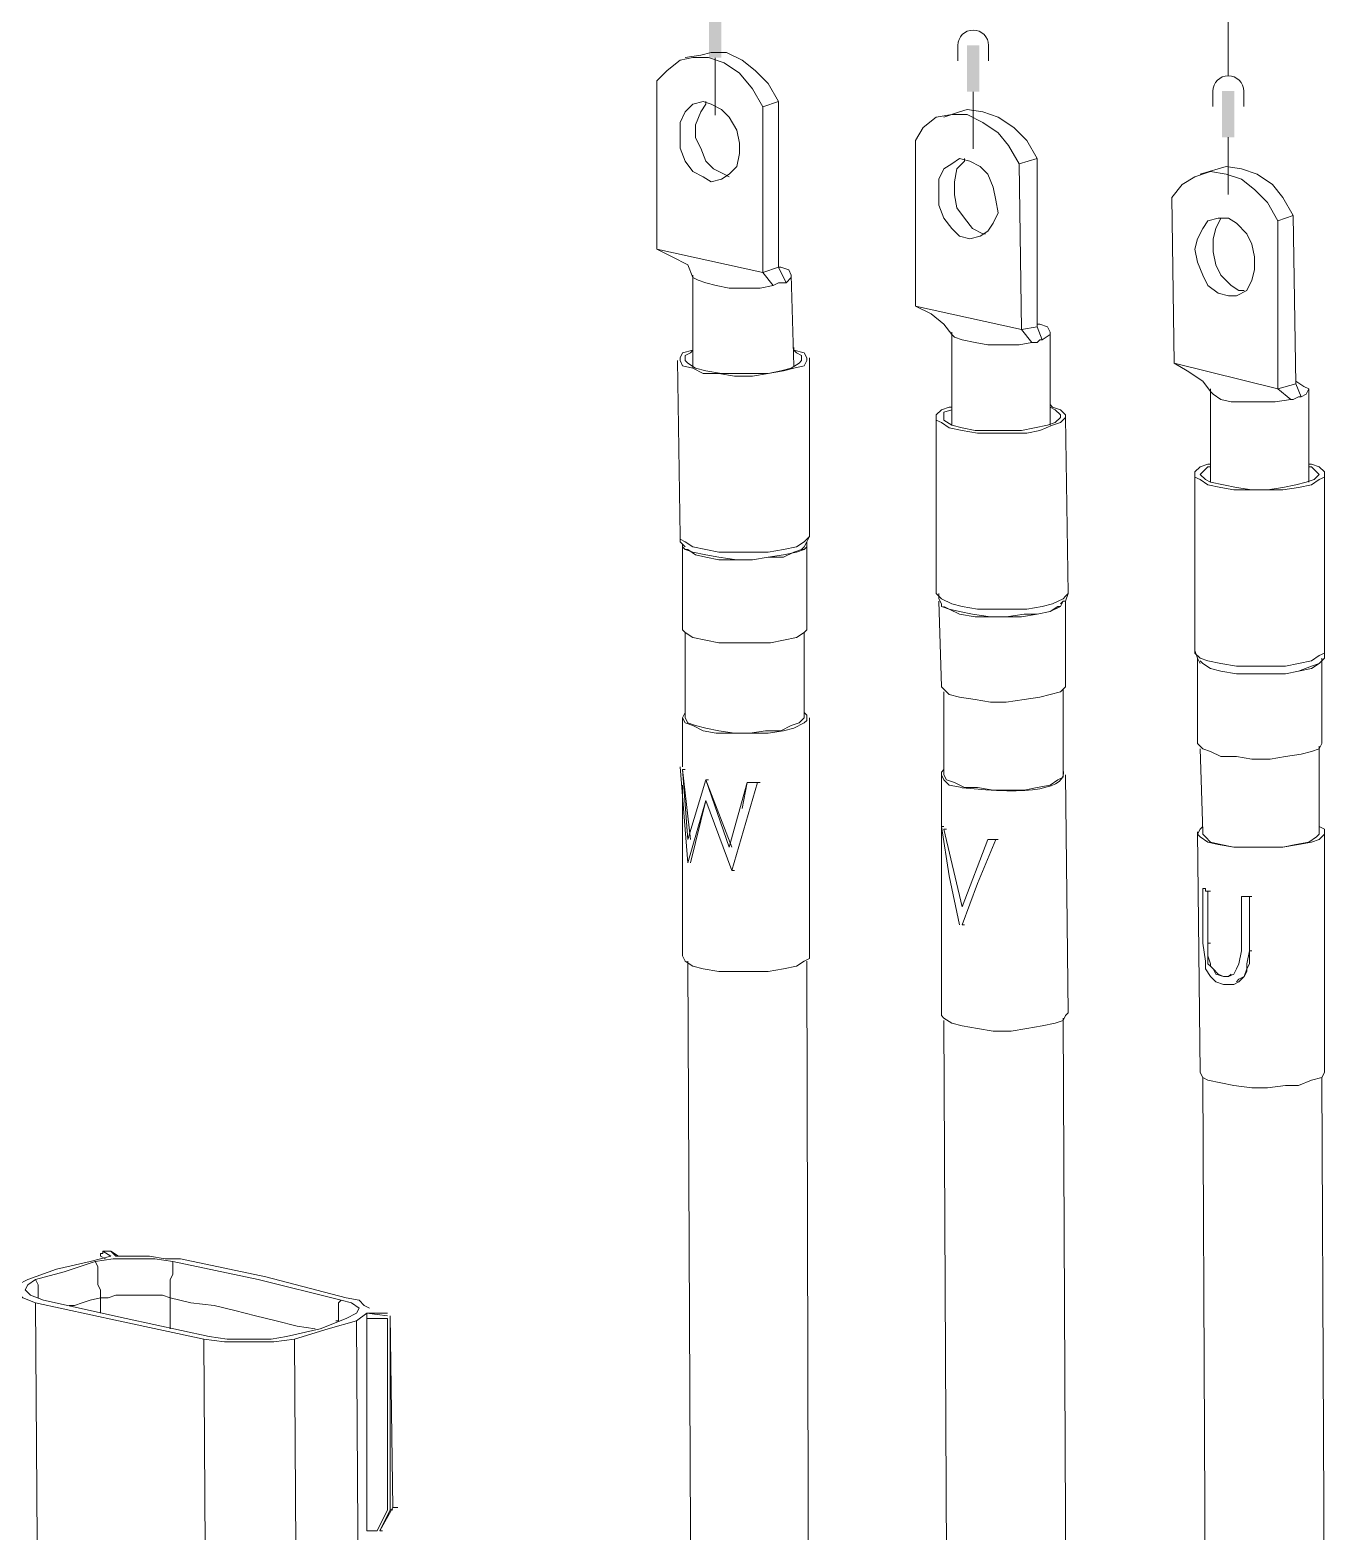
# Model space of a CAD drawing. Header units: inches. Extents: x 34 to 1574, y 72 to 573.
# Drawn here: x 1478.64 to 1513.96, y 331.95 to 372.82 of the extents above; entities that cross this region are included whole.
import ezdxf

# ---------------------------------------------------------------- set-up
doc = ezdxf.new("R2010")
doc.units = ezdxf.units.IN
doc.header["$MEASUREMENT"] = 0
doc.layers.add('PDF_Geometry', color=7, linetype='Continuous')

msp = doc.modelspace()

# ---------------------------------------------------------------- linework, layer by layer
at = {"lineweight": 5}
for p, q in [((1511.269, 374.197), (1511.269, 371.58)), ((1503.904, 372.403), (1503.904, 371.983)), ((1504.743, 372.403), (1504.743, 371.983)), ((1497.297, 372.066), (1497.297, 370.508)), ((1510.849, 371.16), (1510.849, 370.741)), ((1511.688, 371.16), (1511.688, 370.741)), ((1504.323, 371.144), (1504.323, 369.587)), ((1511.269, 369.902), (1511.269, 368.345))]:
    msp.add_line(p, q, dxfattribs=at)
for centre in [(1504.323, 372.403), (1511.269, 371.16)]:
    msp.add_arc(centre, 0.419, 0, 180, dxfattribs=at)
for points in [[(1497.129, 372.066), (1497.465, 372.066), (1497.129, 373.324), (1497.465, 373.324)], [(1504.156, 371.144), (1504.491, 371.144), (1504.156, 372.403), (1504.491, 372.403)], [(1511.101, 369.902), (1511.437, 369.902), (1511.101, 371.16), (1511.437, 371.16)]]:
    msp.add_trace(points, dxfattribs=at)
at = {"layer": 'PDF_Geometry', "lineweight": 5}
for points in [[(1499.23, 365.942), (1499.019, 366.364), (1499.089, 366.364), (1499.301, 366.294), (1499.371, 366.153), (1499.371, 366.083), (1499.23, 365.942), (1499.089, 365.942), (1499.019, 365.942), (1498.878, 365.871), (1498.596, 366.223), (1498.596, 370.733), (1498.314, 371.226), (1497.962, 371.649), (1497.539, 371.93), (1497.116, 372.071), (1496.694, 372.071), (1496.341, 372.001), (1495.989, 371.719), (1495.707, 371.437)], [(1498.596, 370.733), (1499.019, 370.874), (1498.737, 371.367), (1498.385, 371.719), (1498.032, 372.001), (1497.61, 372.212), (1497.187, 372.212), (1496.905, 372.142), (1496.482, 372.071)], [(1495.707, 371.437), (1495.707, 366.858)], [(1499.019, 370.874), (1499.019, 366.364), (1498.596, 366.223), (1495.707, 366.858), (1496.13, 366.646), (1496.553, 366.435), (1496.694, 366.083)], [(1497.046, 370.874), (1497.046, 370.803), (1496.905, 370.592), (1496.764, 370.239), (1496.764, 369.887), (1496.905, 369.605), (1497.046, 369.253), (1497.257, 369.042), (1497.539, 368.901), (1497.68, 368.83)], [(1506.064, 364.744), (1506.205, 364.392), (1506.135, 364.392), (1506.064, 364.321), (1505.923, 364.321), (1505.642, 364.673), (1505.571, 369.183), (1505.289, 369.676), (1505.007, 370.028), (1504.585, 370.31), (1504.162, 370.521), (1503.739, 370.521), (1503.316, 370.451), (1502.964, 370.169), (1502.753, 369.817)], [(1505.571, 369.183), (1506.064, 369.323), (1505.782, 369.817), (1505.43, 370.169), (1505.007, 370.451), (1504.585, 370.592), (1504.162, 370.662), (1503.951, 370.592), (1503.528, 370.451)], [(1502.753, 369.817), (1502.753, 365.308)], [(1506.064, 369.323), (1506.064, 364.744), (1505.642, 364.673), (1502.753, 365.308), (1503.176, 365.096), (1503.528, 364.814), (1503.739, 364.532)], [(1504.091, 369.323), (1504.091, 369.253), (1503.88, 369.042), (1503.81, 368.689), (1503.81, 368.337), (1503.88, 367.985), (1504.091, 367.703), (1504.303, 367.421), (1504.585, 367.28), (1504.655, 367.28)], [(1512.617, 367.633), (1513.039, 367.773), (1512.758, 368.267), (1512.476, 368.619), (1512.053, 368.901), (1511.63, 369.042), (1511.208, 369.112), (1510.996, 369.042), (1510.503, 368.901)], [(1513.11, 363.194), (1513.251, 362.842), (1513.18, 362.842), (1513.039, 362.771), (1512.969, 362.771), (1512.617, 363.053), (1512.617, 367.633), (1512.335, 368.126), (1511.983, 368.478), (1511.63, 368.76), (1511.208, 368.901), (1510.785, 368.971), (1510.362, 368.83), (1510.01, 368.619), (1509.728, 368.267)], [(1509.728, 368.267), (1509.798, 363.757)], [(1513.039, 367.773), (1513.11, 363.194), (1512.617, 363.053), (1509.798, 363.757), (1510.151, 363.546), (1510.573, 363.264), (1510.785, 362.982), (1510.855, 362.912), (1511.067, 362.771), (1511.348, 362.701), (1511.771, 362.701), (1512.194, 362.701), (1512.546, 362.701), (1512.969, 362.771)], [(1511.137, 367.703), (1511.067, 367.703), (1510.926, 367.421), (1510.855, 367.139), (1510.855, 366.787), (1510.926, 366.435), (1511.067, 366.153), (1511.348, 365.871), (1511.56, 365.73), (1511.701, 365.73)], [(1498.878, 365.871), (1498.525, 365.801), (1498.103, 365.801), (1497.68, 365.801), (1497.328, 365.871), (1497.046, 365.942), (1496.835, 366.012), (1496.694, 366.083), (1496.694, 366.153), (1496.694, 363.617)], [(1499.441, 363.687), (1499.371, 366.153)], [(1506.205, 364.392), (1506.417, 364.532), (1506.417, 364.603), (1506.346, 364.744), (1506.135, 364.814), (1506.064, 364.814)], [(1505.923, 364.321), (1505.571, 364.251), (1505.148, 364.251), (1504.726, 364.251), (1504.373, 364.321), (1504.021, 364.392), (1503.81, 364.462), (1503.739, 364.533), (1503.739, 364.603), (1503.739, 362.067)], [(1506.417, 362.067), (1506.417, 364.603)], [(1496.271, 363.828), (1496.341, 359.037), (1496.341, 358.896), (1496.482, 358.755)], [(1497.821, 363.405), (1497.398, 363.476), (1496.975, 363.476), (1496.694, 363.617), (1496.412, 363.687), (1496.341, 363.828), (1496.341, 363.898), (1496.412, 364.039), (1496.694, 364.11), (1496.694, 364.18)], [(1497.821, 363.476), (1497.469, 363.476), (1497.046, 363.546), (1496.764, 363.617), (1496.553, 363.757), (1496.482, 363.828), (1496.482, 363.969), (1496.623, 364.039), (1496.694, 364.11)], [(1499.441, 364.18), (1499.441, 364.11), (1499.723, 364.039), (1499.794, 363.898), (1499.794, 363.828), (1499.723, 363.687), (1499.441, 363.617), (1499.16, 363.546), (1498.737, 363.476), (1498.314, 363.405), (1497.821, 363.405)], [(1499.441, 364.11), (1499.512, 364.039), (1499.653, 363.969), (1499.653, 363.828), (1499.582, 363.757), (1499.371, 363.617), (1499.089, 363.546), (1498.737, 363.476), (1498.314, 363.476), (1497.821, 363.476)], [(1499.653, 358.685), (1499.723, 358.755), (1499.794, 358.896), (1499.864, 359.037), (1499.864, 363.898)], [(1510.785, 363.053), (1510.785, 360.517)], [(1513.251, 362.842), (1513.392, 362.912), (1513.462, 363.053), (1513.321, 363.123), (1513.11, 363.264)], [(1513.462, 360.517), (1513.462, 363.053)], [(1506.417, 362.63), (1506.487, 362.56), (1506.698, 362.489), (1506.839, 362.348), (1506.839, 362.278)], [(1506.698, 357.205), (1506.769, 357.276), (1506.839, 357.276), (1506.91, 357.487), (1506.839, 362.278), (1506.698, 362.137), (1506.487, 362.067), (1506.135, 361.926), (1505.782, 361.855), (1505.289, 361.855), (1504.867, 361.855), (1504.444, 361.855), (1504.021, 361.926), (1503.669, 361.996), (1503.457, 362.137), (1503.316, 362.207), (1503.316, 362.348), (1503.457, 362.489), (1503.669, 362.56), (1503.739, 362.56)], [(1503.316, 362.278), (1503.316, 357.487)], [(1506.417, 362.56), (1506.557, 362.489), (1506.698, 362.348), (1506.698, 362.278), (1506.557, 362.137), (1506.346, 362.067), (1505.994, 361.996), (1505.642, 361.926), (1505.219, 361.926), (1504.796, 361.926), (1504.373, 361.926), (1504.021, 361.996), (1503.739, 362.067), (1503.528, 362.207), (1503.528, 362.278), (1503.528, 362.419), (1503.739, 362.489)], [(1511.842, 360.305), (1511.419, 360.305), (1511.067, 360.376), (1510.714, 360.446), (1510.503, 360.587), (1510.362, 360.657), (1510.362, 360.798), (1510.503, 360.939), (1510.714, 361.01), (1510.785, 361.01)], [(1511.912, 360.305), (1511.489, 360.376), (1511.137, 360.446), (1510.785, 360.517), (1510.644, 360.587), (1510.503, 360.728), (1510.573, 360.798), (1510.714, 360.939), (1510.785, 360.939)], [(1513.462, 361.01), (1513.533, 361.01), (1513.744, 360.939), (1513.885, 360.798), (1513.885, 360.657), (1513.744, 360.587), (1513.533, 360.446), (1513.18, 360.376), (1512.758, 360.305), (1512.335, 360.305), (1511.842, 360.305)], [(1513.462, 360.939), (1513.533, 360.939), (1513.673, 360.798), (1513.744, 360.728), (1513.603, 360.587), (1513.392, 360.517), (1513.11, 360.446), (1512.758, 360.376), (1512.335, 360.305), (1511.912, 360.305)], [(1510.362, 360.728), (1510.362, 355.937), (1510.433, 355.726), (1510.503, 355.585)], [(1510.573, 355.585), (1510.785, 355.444), (1511.067, 355.373), (1511.489, 355.303), (1511.912, 355.303), (1512.335, 355.303), (1512.828, 355.303), (1513.18, 355.373), (1513.533, 355.444), (1513.744, 355.585), (1513.885, 355.726), (1513.885, 355.937), (1513.885, 360.728)], [(1497.821, 358.614), (1497.398, 358.614), (1497.046, 358.685), (1496.694, 358.755), (1496.482, 358.896), (1496.341, 358.967), (1496.341, 359.037)], [(1499.864, 359.037), (1499.723, 358.896), (1499.512, 358.755), (1499.16, 358.685), (1498.737, 358.614), (1498.314, 358.614), (1497.821, 358.614)], [(1497.891, 356.148), (1498.314, 356.148), (1498.807, 356.148), (1499.16, 356.219), (1499.512, 356.289), (1499.723, 356.43), (1499.794, 356.501), (1499.794, 356.571), (1499.794, 358.896)], [(1496.412, 358.826), (1496.412, 356.571), (1496.412, 356.501), (1496.482, 356.43), (1496.694, 356.289), (1497.046, 356.219), (1497.398, 356.148), (1497.891, 356.148)], [(1499.794, 358.755), (1499.723, 358.685), (1499.512, 358.614), (1499.16, 358.544), (1498.737, 358.473), (1498.314, 358.403), (1497.891, 358.403), (1497.398, 358.473), (1497.046, 358.544), (1496.694, 358.614), (1496.482, 358.685), (1496.412, 358.755)], [(1499.723, 358.685), (1499.653, 358.685), (1499.441, 358.614), (1499.16, 358.473), (1498.737, 358.473), (1498.314, 358.403), (1497.891, 358.403), (1497.398, 358.403), (1497.046, 358.473), (1496.764, 358.544), (1496.553, 358.685), (1496.482, 358.685)], [(1506.91, 357.487), (1506.839, 357.416), (1506.769, 357.346), (1506.487, 357.205), (1506.205, 357.135), (1505.782, 357.064), (1505.36, 357.064), (1504.867, 357.064), (1504.444, 357.064), (1504.021, 357.135), (1503.739, 357.205), (1503.457, 357.346), (1503.387, 357.416), (1503.316, 357.487)], [(1503.387, 357.487), (1503.387, 357.346), (1503.457, 357.205)], [(1503.387, 357.276), (1503.457, 354.951)], [(1503.457, 354.951), (1503.528, 354.88), (1503.669, 354.739), (1503.951, 354.669), (1504.373, 354.598), (1504.796, 354.528), (1505.219, 354.528), (1505.712, 354.598), (1506.135, 354.669), (1506.417, 354.739), (1506.698, 354.81), (1506.839, 354.951), (1506.839, 355.021), (1506.839, 357.276)], [(1506.769, 357.276), (1506.698, 357.135), (1506.417, 356.994), (1506.064, 356.923), (1505.712, 356.923), (1505.219, 356.853), (1504.796, 356.853), (1504.303, 356.923), (1503.951, 356.994), (1503.669, 357.064), (1503.457, 357.135), (1503.457, 357.205)], [(1506.698, 357.135), (1506.628, 357.135), (1506.417, 356.994), (1506.064, 356.923), (1505.642, 356.853), (1505.219, 356.853), (1504.796, 356.853), (1504.373, 356.853), (1503.951, 356.923), (1503.669, 357.064), (1503.528, 357.135)], [(1496.482, 356.43), (1496.482, 354.105), (1496.553, 353.964), (1496.764, 353.894), (1497.046, 353.823), (1497.398, 353.753), (1497.821, 353.682), (1498.244, 353.682), (1498.666, 353.753), (1499.089, 353.753), (1499.371, 353.894), (1499.582, 353.964), (1499.723, 354.105)], [(1499.723, 354.105), (1499.723, 356.43)], [(1511.912, 355.514), (1511.489, 355.514), (1511.067, 355.585), (1510.714, 355.655), (1510.503, 355.726), (1510.362, 355.866), (1510.362, 355.937)], [(1510.433, 355.726), (1510.433, 353.401), (1510.573, 353.26), (1510.785, 353.189), (1511.067, 353.048), (1511.489, 353.048), (1511.912, 352.978)], [(1513.814, 355.655), (1513.744, 355.585), (1513.533, 355.514), (1513.18, 355.373), (1512.828, 355.303), (1512.405, 355.303), (1511.912, 355.303), (1511.489, 355.303), (1511.067, 355.373), (1510.785, 355.444), (1510.573, 355.585), (1510.503, 355.655)], [(1513.885, 355.937), (1513.885, 355.866), (1513.744, 355.796), (1513.533, 355.655), (1513.18, 355.585), (1512.828, 355.514), (1512.335, 355.514), (1511.912, 355.514)], [(1511.912, 352.978), (1512.405, 352.978), (1512.828, 353.048), (1513.251, 353.119), (1513.533, 353.189), (1513.744, 353.26), (1513.814, 353.401), (1513.814, 355.726)], [(1503.528, 354.81), (1503.528, 352.555), (1503.598, 352.414), (1503.81, 352.344), (1504.091, 352.203), (1504.444, 352.203), (1504.866, 352.132), (1505.289, 352.132), (1505.712, 352.132), (1506.064, 352.203), (1506.417, 352.273), (1506.628, 352.414), (1506.769, 352.485), (1506.769, 352.555)], [(1506.769, 352.555), (1506.769, 354.88)], [(1496.482, 354.246), (1496.412, 354.105), (1496.482, 353.964), (1496.694, 353.894), (1496.975, 353.753), (1497.328, 353.682), (1497.821, 353.682), (1498.244, 353.682), (1498.737, 353.682), (1499.16, 353.753), (1499.441, 353.823), (1499.723, 353.964), (1499.794, 354.035), (1499.794, 354.176), (1499.723, 354.246)], [(1496.412, 354.105), (1496.412, 352.766)], [(1499.864, 347.623), (1499.864, 354.105)], [(1510.503, 353.26), (1510.573, 351.005), (1510.573, 350.935), (1510.644, 350.864), (1510.785, 350.723), (1511.067, 350.653), (1511.419, 350.582), (1511.842, 350.582), (1512.335, 350.582), (1512.758, 350.582), (1513.11, 350.653), (1513.462, 350.723), (1513.673, 350.864), (1513.744, 350.935), (1513.744, 351.005)], [(1513.744, 351.005), (1513.744, 353.33)], [(1497.046, 351.85), (1496.553, 350.16), (1496.341, 352.766)], [(1496.623, 350.794), (1496.412, 352.696), (1496.553, 350.794), (1497.046, 352.414), (1497.75, 350.582)], [(1496.482, 352.696), (1496.412, 352.696)], [(1498.032, 351.639), (1498.173, 352.344), (1497.68, 350.582), (1497.046, 352.414), (1497.116, 352.414), (1497.046, 352.414)], [(1503.528, 352.696), (1503.457, 352.626), (1503.457, 352.555), (1503.528, 352.414), (1503.669, 352.273), (1504.021, 352.203)], [(1503.457, 352.555), (1503.457, 346.003), (1503.528, 345.932), (1503.739, 345.791), (1504.021, 345.721), (1504.444, 345.65), (1504.867, 345.58), (1505.36, 345.58), (1505.782, 345.65), (1506.205, 345.721), (1506.557, 345.791), (1506.769, 345.862), (1506.839, 346.003), (1506.91, 346.073)], [(1506.91, 346.073), (1506.839, 352.555)], [(1496.412, 352.273), (1496.412, 347.623), (1496.482, 347.482), (1496.694, 347.341), (1496.975, 347.271), (1497.398, 347.2), (1497.821, 347.2), (1498.314, 347.2), (1498.737, 347.2), (1499.16, 347.271), (1499.512, 347.341), (1499.723, 347.482), (1499.864, 347.553), (1499.864, 347.623)], [(1498.526, 352.344), (1498.455, 352.344), (1497.75, 349.948), (1497.046, 351.85), (1496.623, 350.16)], [(1498.244, 352.344), (1498.173, 352.344)], [(1503.951, 348.469), (1503.669, 349.807), (1503.457, 351.146), (1503.528, 351.146)], [(1510.573, 351.146), (1510.503, 351.075), (1510.433, 350.935), (1510.503, 350.864), (1510.714, 350.723), (1510.996, 350.653), (1511.419, 350.582), (1511.842, 350.582), (1512.335, 350.582), (1512.758, 350.582), (1513.18, 350.653), (1513.533, 350.723), (1513.744, 350.794), (1513.885, 350.935), (1513.885, 351.075), (1513.744, 351.146)], [(1503.598, 351.075), (1503.528, 351.075)], [(1504.021, 348.962), (1504.726, 350.794), (1504.796, 350.794)], [(1505.007, 350.794), (1504.937, 350.794)], [(1510.433, 351.005), (1510.503, 344.453), (1510.573, 344.312), (1510.714, 344.241), (1511.067, 344.171), (1511.419, 344.1), (1511.912, 344.03), (1512.335, 344.03), (1512.828, 344.1), (1513.18, 344.1), (1513.533, 344.241), (1513.814, 344.312), (1513.885, 344.453), (1513.885, 344.523)], [(1513.885, 344.523), (1513.885, 351.005)], [(1497.821, 349.948), (1497.75, 349.948)], [(1510.573, 349.455), (1510.644, 349.455), (1510.644, 349.385), (1510.714, 349.385), (1510.714, 347.975), (1510.714, 347.623), (1510.785, 347.412), (1510.785, 347.341), (1510.855, 347.271), (1510.996, 347.13), (1511.137, 347.06), (1511.278, 347.06), (1511.348, 347.13)], [(1511.137, 346.848), (1510.926, 346.919), (1510.785, 347.06), (1510.644, 347.271), (1510.644, 347.482), (1510.573, 347.975), (1510.573, 349.455)], [(1510.785, 349.385), (1510.714, 349.385), (1510.714, 347.975), (1510.714, 347.623), (1510.714, 347.412), (1510.785, 347.341), (1510.855, 347.271), (1510.926, 347.13), (1511.137, 347.06), (1511.278, 347.06), (1511.419, 347.13), (1511.489, 347.271), (1511.56, 347.412), (1511.63, 347.764), (1511.63, 349.244), (1511.701, 349.244)], [(1511.137, 346.848), (1511.278, 346.848), (1511.419, 346.848), (1511.56, 346.919), (1511.701, 347.06), (1511.771, 347.2), (1511.771, 347.412), (1511.842, 347.764), (1511.842, 349.244), (1511.771, 349.244), (1511.701, 349.244), (1511.63, 349.244), (1511.701, 349.244), (1511.771, 349.244), (1511.842, 349.244), (1511.842, 347.764), (1511.842, 347.412), (1511.771, 347.271), (1511.701, 347.06), (1511.56, 346.989), (1511.489, 346.919)], [(1511.912, 349.244), (1511.842, 349.244)], [(1504.091, 348.469), (1504.021, 348.469)], [(1510.785, 347.975), (1510.714, 347.975)], [(1496.553, 347.482), (1496.694, 318.314)], [(1499.864, 318.314), (1499.794, 347.482)], [(1511.912, 347.764), (1511.842, 347.764)], [(1503.528, 345.862), (1503.669, 316.693)], [(1506.91, 316.764), (1506.769, 345.932)], [(1510.573, 344.312), (1510.714, 315.143)], [(1513.955, 315.143), (1513.814, 344.312)], [(1481.053, 339.45), (1480.841, 339.591), (1480.63, 339.591), (1480.841, 339.45), (1480.278, 339.309), (1479.362, 339.098), (1478.587, 338.816), (1478.305, 338.675), (1478.234, 338.534), (1478.446, 338.323), (1478.798, 338.182)], [(1480.559, 338.323), (1480.559, 338.393), (1480.559, 338.534), (1480.489, 338.675), (1480.489, 338.816), (1480.489, 338.887), (1480.489, 339.028), (1480.489, 339.168), (1480.418, 339.309), (1479.573, 339.028), (1478.798, 338.816), (1478.868, 338.675), (1478.868, 338.534), (1478.868, 338.464), (1478.868, 338.323)], [(1480.418, 339.309), (1480.912, 339.38), (1481.475, 339.38), (1482.039, 339.38), (1482.532, 339.309), (1484.857, 338.816), (1487.112, 338.253)], [(1487.887, 338.041), (1487.746, 338.112), (1487.605, 338.253), (1487.253, 338.323), (1485.068, 338.887), (1482.743, 339.38), (1482.321, 339.38), (1481.898, 339.45), (1481.475, 339.45), (1480.982, 339.45), (1480.841, 339.591), (1480.63, 339.591), (1480.63, 339.521), (1480.559, 339.521), (1480.559, 339.45), (1480.7, 339.38)], [(1482.532, 339.309), (1482.532, 339.168), (1482.532, 339.028), (1482.532, 338.957), (1482.462, 338.816), (1482.462, 338.675), (1482.462, 338.534), (1482.462, 338.464), (1482.462, 338.323)], [(1478.798, 338.816), (1478.587, 338.675), (1478.516, 338.534), (1478.657, 338.393), (1479.009, 338.253), (1481.264, 337.759), (1483.518, 337.266), (1484.012, 337.196), (1484.575, 337.196), (1485.209, 337.196), (1485.632, 337.266), (1486.548, 337.478), (1487.253, 337.759), (1487.534, 337.9), (1487.605, 338.041), (1487.394, 338.182), (1487.112, 338.253), (1487.041, 338.182), (1487.041, 338.041), (1487.041, 337.9), (1487.041, 337.83), (1487.041, 337.689), (1486.971, 337.689)], [(1483.378, 337.196), (1481.053, 337.689), (1478.798, 338.182), (1478.868, 327.825)], [(1479.714, 338.112), (1479.855, 338.112), (1480.066, 338.182), (1480.278, 338.253), (1480.559, 338.323), (1480.559, 337.9)], [(1480.559, 338.323), (1480.771, 338.323), (1480.982, 338.393), (1481.264, 338.393), (1481.475, 338.393), (1481.757, 338.393), (1482.039, 338.393), (1482.25, 338.393), (1482.462, 338.323)], [(1482.462, 337.478), (1482.462, 338.323), (1483.025, 338.182), (1483.659, 338.112), (1484.223, 337.971), (1484.787, 337.83), (1485.35, 337.689), (1485.914, 337.548), (1486.407, 337.478)], [(1488.38, 337.83), (1487.816, 337.9), (1488.38, 337.9), (1487.816, 337.9), (1487.534, 337.689), (1486.759, 337.478), (1485.843, 337.196), (1485.28, 337.125), (1484.646, 337.125), (1483.941, 337.125), (1483.378, 337.196), (1483.448, 325.852), (1483.378, 325.852), (1483.307, 325.852), (1483.237, 325.852), (1483.166, 325.852), (1483.096, 325.923), (1483.025, 325.923), (1482.955, 325.923)], [(1487.534, 337.689), (1487.605, 326.346), (1487.746, 326.416), (1487.887, 326.486), (1487.887, 326.557), (1487.887, 326.627)], [(1487.816, 337.9), (1487.816, 337.83), (1487.816, 337.759), (1487.816, 331.982), (1488.098, 331.982), (1488.38, 332.546), (1488.38, 337.759), (1487.816, 337.759)], [(1488.239, 331.982), (1488.169, 331.982), (1488.45, 332.546), (1488.45, 337.759)], [(1488.45, 337.83), (1488.521, 332.616), (1488.662, 332.616)], [(1485.843, 337.196), (1485.914, 325.852), (1486.125, 325.923), (1486.337, 325.993), (1486.548, 325.993), (1486.759, 326.064), (1486.971, 326.134), (1487.182, 326.205), (1487.394, 326.275), (1487.605, 326.346)], [(1488.521, 332.616), (1488.169, 331.982)], [(1488.521, 332.546), (1488.45, 332.546)]]:
    msp.add_lwpolyline(points, dxfattribs=at)
for points in [[(1496.341, 369.958), (1496.341, 370.31), (1496.482, 370.592), (1496.694, 370.803), (1496.975, 370.874), (1497.187, 370.803), (1497.469, 370.662), (1497.68, 370.451), (1497.891, 370.098), (1497.962, 369.746), (1497.962, 369.464), (1497.891, 369.112), (1497.68, 368.901), (1497.469, 368.76), (1497.187, 368.689), (1496.975, 368.83), (1496.694, 368.971), (1496.482, 369.253), (1496.341, 369.605)], [(1503.387, 368.408), (1503.387, 368.76), (1503.528, 369.042), (1503.739, 369.183), (1503.951, 369.323), (1504.232, 369.253), (1504.514, 369.112), (1504.726, 368.901), (1504.867, 368.548), (1504.937, 368.196), (1505.007, 367.844), (1504.867, 367.562), (1504.726, 367.351), (1504.514, 367.21), (1504.232, 367.139), (1503.951, 367.21), (1503.739, 367.421), (1503.528, 367.703), (1503.387, 368.055)], [(1510.362, 366.858), (1510.433, 367.139), (1510.573, 367.421), (1510.714, 367.633), (1510.996, 367.703), (1511.278, 367.703), (1511.489, 367.562), (1511.771, 367.28), (1511.912, 366.998), (1511.983, 366.646), (1511.983, 366.294), (1511.912, 366.012), (1511.771, 365.73), (1511.489, 365.589), (1511.278, 365.589), (1510.996, 365.66), (1510.714, 365.871), (1510.573, 366.153), (1510.433, 366.505)], [(1498.173, 352.344), (1498.244, 352.344), (1498.314, 352.344), (1498.385, 352.344), (1498.455, 352.344), (1498.385, 352.344), (1498.314, 352.344), (1498.244, 352.344)], [(1504.021, 348.962), (1503.528, 351.075)], [(1504.021, 348.469), (1504.444, 349.596), (1504.937, 350.794), (1504.867, 350.794), (1504.796, 350.794), (1504.726, 350.794), (1504.796, 350.794), (1504.867, 350.794), (1504.937, 350.794), (1504.444, 349.596)]]:
    msp.add_lwpolyline(points, close=True, dxfattribs=at)
msp.add_ellipse((1502.028, 353.697), major_axis=(-4.749, 1.157), ratio=0.226899, start_param=2.05845, end_param=3.27686, dxfattribs=at)

doc.saveas('drawing.dxf')
